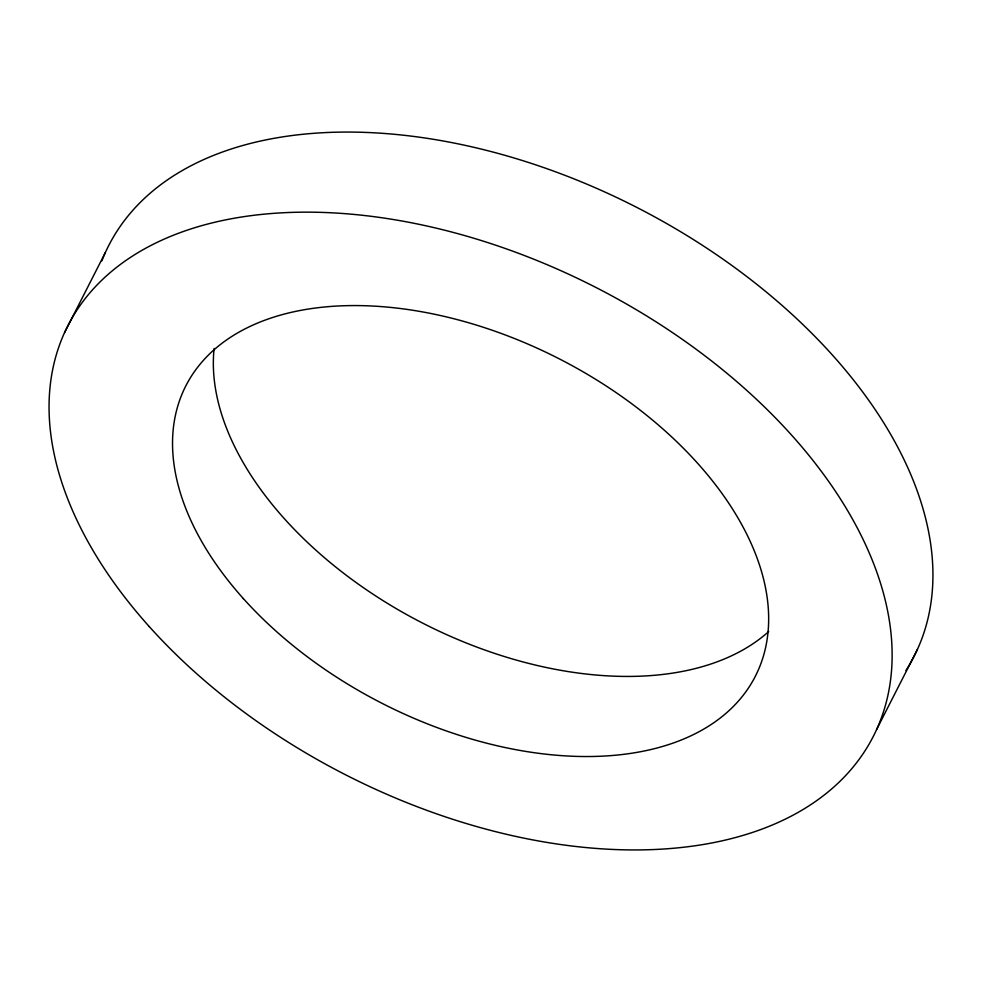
<?xml version="1.0" encoding="UTF-8"?>
<svg xmlns="http://www.w3.org/2000/svg" width="982" height="982" viewBox="0 0 982 982"><rect width="100%" height="100%" fill="white"/><g stroke="black" fill="none" stroke-linecap="round" stroke-linejoin="round"><path stroke-width="1.47" d="M64.567 332.603L105.369 252.509M876.631 729.491L917.433 649.397M101.858 260.831A452.039 273.929 27 0 1 635.771 206.883A452.039 273.929 27 0 1 905.932 670.534M768.722 631.536A319.641 193.7 27 0 1 423.156 623.374A319.641 193.7 27 0 1 214.113 348.475M149.215 626.541A452.039 273.929 27 0 0 867.511 746.799A452.039 273.929 27 0 0 395.059 219.808A452.039 273.929 27 0 0 149.215 626.541M243.34 598.566A319.641 193.7 27 0 0 751.255 683.607A319.641 193.7 27 0 0 417.178 310.975A319.641 193.7 27 0 0 243.34 598.566"/></g></svg>
